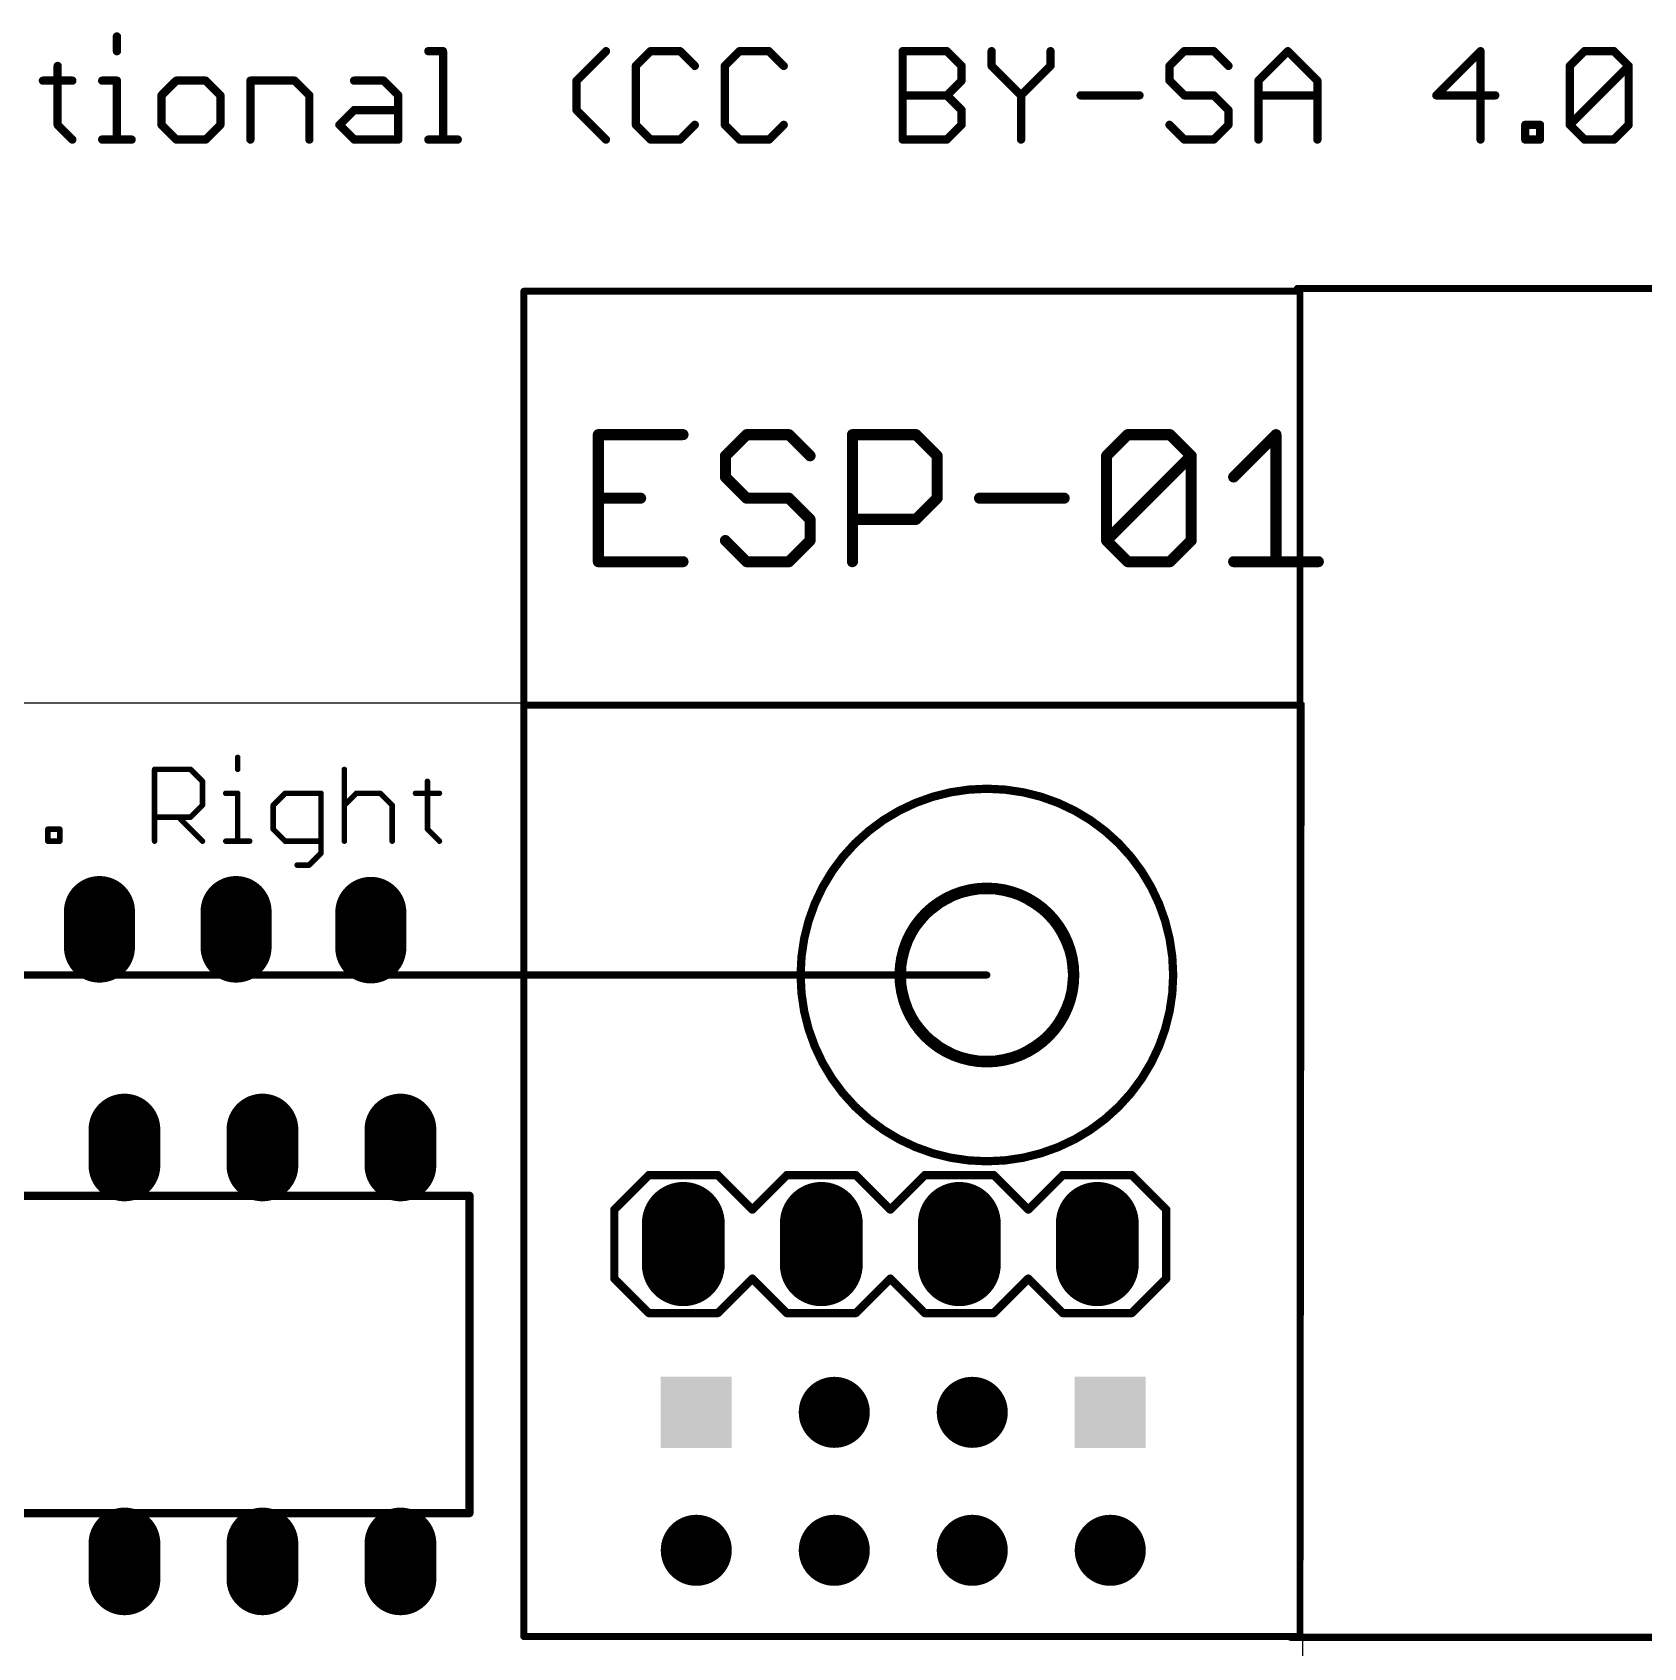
# Model space of a CAD drawing. Extents: x -31 to 85, y -21 to 97.
# Drawn here: x 26.69 to 56.35, y 67.56 to 97.3 of the extents above; entities that cross this region are included whole.
import ezdxf

# ---------------------------------------------------------------- set-up
doc = ezdxf.new("R2010")
doc.units = 0
for name, color, linetype in [('17', 82, 'CONTINUOUS'), ('20', 7, 'CONTINUOUS'), ('21', 253, 'CONTINUOUS'), ('47', 253, 'CONTINUOUS')]:
    doc.layers.add(name, color=color, linetype=linetype)

# ---------------------------------------------------------------- blocks, each defined once
blk = doc.blocks.new('LONGP50')
at = {"const_width": 1}
blk.add_lwpolyline([(-0.25, 0), (0.25, 0)], dxfattribs=at)
at = {"const_width": 0.5}
for points in [[(-0.25, 0.25, 1), (-0.25, -0.25)], [(0.25, -0.25, 1), (0.25, 0.25)]]:
    blk.add_lwpolyline(points, format="xyb", dxfattribs=at)
blk = doc.blocks.new('ROUNDP')
at = {"const_width": 0.5}
blk.add_lwpolyline([(0, -0.25, 1), (0, 0.25, 1), (0, -0.25)], format="xyb", dxfattribs=at)
blk = doc.blocks.new('SQUAREP')
blk.add_solid([(-0.5, -0.5), (0.5, -0.5), (-0.5, 0.5), (0.5, 0.5)])

msp = doc.modelspace()

# ---------------------------------------------------------------- linework, layer by layer
at = {"layer": '20'}
for p, q in [((50.1015, 84.9505), (0.01, 84.9505)), ((49.9745, 0), (50.1015, 84.9505))]:
    msp.add_line(p, q, dxfattribs=at)
msp.add_circle((44.2595, 79.9465), 1.5, dxfattribs=at)
at = {"layer": '21'}
for points, const_width in [([(35.7673, 92.5335, 1), (35.7037, 92.5335)], 0.0635), ([(35.7355, 92.5653, 1), (35.7355, 92.5018)], 0.0635), ([(50.0548, 92.5335, 1), (49.9913, 92.5335)], 0.0635), ([(50.023, 92.5018, 1), (50.023, 92.5653)], 0.0635), ([(37.1071, 89.9447, 1), (37.1071, 89.8431)], 0.1016), ([(37.1579, 89.8939, 1), (37.0563, 89.8939)], 0.1016), ([(38.6663, 89.8431, 1), (38.6663, 89.9447)], 0.1016), ([(39.8357, 89.9447, 1), (39.8357, 89.8431)], 0.1016), ([(39.8716, 89.858, 1), (39.7998, 89.9298)], 0.1016), ([(40.6512, 89.9298, 1), (40.5794, 89.858)], 0.1016), ([(40.6153, 89.8431, 1), (40.6153, 89.9447)], 0.1016), ([(41.8355, 89.8939, 1), (41.7339, 89.8939)], 0.1016), ([(41.7847, 89.9447, 1), (41.7847, 89.8431)], 0.1016), ([(42.99, 89.9298, 1), (42.9182, 89.858)], 0.1016), ([(42.9541, 89.8431, 1), (42.9541, 89.9447)], 0.1016), ([(46.8521, 89.9447, 1), (46.8521, 89.8431)], 0.1016), ([(46.888, 89.858, 1), (46.8162, 89.9298)], 0.1016), ([(47.6676, 89.9298, 1), (47.5958, 89.858)], 0.1016), ([(47.6317, 89.8431, 1), (47.6317, 89.9447)], 0.1016), ([(49.6315, 89.8939, 1), (49.5299, 89.8939)], 0.1016), ([(49.6166, 89.858, 1), (49.5448, 89.9298)], 0.1016), ([(39.4967, 89.5041, 1), (39.3951, 89.5041)], 0.1016), ([(39.41, 89.54, 1), (39.4818, 89.4682)], 0.1016), ([(40.9692, 89.4682, 1), (41.041, 89.54)], 0.1016), ([(43.3947, 89.5041, 1), (43.2931, 89.5041)], 0.1016), ([(43.308, 89.4682, 1), (43.3798, 89.54)], 0.1016), ([(46.5131, 89.5041, 1), (46.4115, 89.5041)], 0.1016), ([(46.4264, 89.54, 1), (46.4982, 89.4682)], 0.1016), ([(48.0723, 89.5041, 1), (47.9707, 89.5041)], 0.1016), ([(48.0574, 89.4682, 1), (47.9856, 89.54)], 0.1016), ([(47.9856, 89.4682, 1), (48.0574, 89.54)], 0.1016), ([(39.4818, 89.1502, 1), (39.41, 89.0784)], 0.1016), ([(39.3951, 89.1143, 1), (39.4967, 89.1143)], 0.1016), ([(48.7652, 89.1502, 1), (48.837, 89.0784)], 0.1016), ([(37.1071, 88.7753, 1), (37.1071, 88.6737)], 0.1016), ([(37.8867, 88.6737, 1), (37.8867, 88.7753)], 0.1016), ([(39.8357, 88.7753, 1), (39.8357, 88.6737)], 0.1016), ([(39.7998, 88.6886, 1), (39.8716, 88.7604)], 0.1016), ([(40.6512, 88.7604, 1), (40.5794, 88.6886)], 0.1016), ([(40.6153, 88.6737, 1), (40.6153, 88.7753)], 0.1016), ([(43.2931, 88.7245, 1), (43.3947, 88.7245)], 0.1016), ([(43.3798, 88.6886, 1), (43.308, 88.7604)], 0.1016), ([(44.1235, 88.7753, 1), (44.1235, 88.6737)], 0.1016), ([(45.6827, 88.6737, 1), (45.6827, 88.7753)], 0.1016), ([(41.0559, 88.3347, 1), (40.9543, 88.3347)], 0.1016), ([(40.9692, 88.2988, 1), (41.041, 88.3706)], 0.1016), ([(41.7847, 88.3855, 1), (41.7847, 88.2839)], 0.1016), ([(42.9182, 88.3706, 1), (42.99, 88.2988)], 0.1016), ([(42.9541, 88.2839, 1), (42.9541, 88.3855)], 0.1016), ([(39.4818, 87.9808, 1), (39.41, 87.909)], 0.1016), ([(41.041, 87.909, 1), (40.9692, 87.9808)], 0.1016), ([(46.4982, 87.9808, 1), (46.4264, 87.909)], 0.1016), ([(46.4264, 87.9808, 1), (46.4982, 87.909)], 0.1016), ([(48.0574, 87.909, 1), (47.9856, 87.9808)], 0.1016), ([(40.9543, 87.9449, 1), (41.0559, 87.9449)], 0.1016), ([(46.4115, 87.9449, 1), (46.5131, 87.9449)], 0.1016), ([(47.9707, 87.9449, 1), (48.0723, 87.9449)], 0.1016), ([(37.1071, 87.6059, 1), (37.1071, 87.5043)], 0.1016), ([(37.0563, 87.5551, 1), (37.1579, 87.5551)], 0.1016), ([(38.6663, 87.5043, 1), (38.6663, 87.6059)], 0.1016), ([(39.8357, 87.6059, 1), (39.8357, 87.5043)], 0.1016), ([(39.7998, 87.5192, 1), (39.8716, 87.591)], 0.1016), ([(40.5794, 87.591, 1), (40.6512, 87.5192)], 0.1016), ([(40.6153, 87.5043, 1), (40.6153, 87.6059)], 0.1016), ([(41.7339, 87.5551, 1), (41.8355, 87.5551)], 0.1016), ([(46.8521, 87.6059, 1), (46.8521, 87.5043)], 0.1016), ([(46.8162, 87.5192, 1), (46.888, 87.591)], 0.1016), ([(47.5958, 87.591, 1), (47.6676, 87.5192)], 0.1016), ([(47.6317, 87.5043, 1), (47.6317, 87.6059)], 0.1016), ([(48.8011, 87.6059, 1), (48.8011, 87.5043)], 0.1016), ([(49.5299, 87.5551, 1), (49.6315, 87.5551)], 0.1016), ([(50.3603, 87.5043, 1), (50.3603, 87.6059)], 0.1016), ([(35.7673, 84.9135, 1), (35.7037, 84.9135)], 0.0635), ([(35.7355, 84.9453, 1), (35.7355, 84.8817)], 0.0635), ([(35.7037, 84.9135, 1), (35.7673, 84.9135)], 0.0635), ([(50.0548, 84.9135, 1), (49.9913, 84.9135)], 0.0635), ([(49.9913, 84.9135, 1), (50.0548, 84.9135)], 0.0635), ([(50.023, 84.8817, 1), (50.023, 84.9453)], 0.0635), ([(30.4949, 83.9526, 1), (30.4441, 83.9526)], 0.0508), ([(28.9649, 83.7322, 1), (28.9141, 83.7322)], 0.0508), ([(28.9395, 83.7576, 1), (28.9395, 83.7068)], 0.0508), ([(29.6184, 83.7502, 1), (29.5825, 83.7143)], 0.0508), ([(29.6005, 83.7068, 1), (29.6005, 83.7576)], 0.0508), ([(29.8462, 83.5119, 1), (29.7954, 83.5119)], 0.0508), ([(30.4441, 83.7322, 1), (30.4949, 83.7322)], 0.0508), ([(32.4575, 83.7322, 1), (32.4067, 83.7322)], 0.0508), ([(33.9875, 83.5119, 1), (33.9367, 83.5119)], 0.0508), ([(29.8028, 83.4939, 1), (29.8387, 83.5299)], 0.0508), ([(30.2492, 83.317, 1), (30.2492, 83.2662)], 0.0508), ([(30.4949, 83.2916, 1), (30.4441, 83.2916)], 0.0508), ([(30.4695, 83.2662, 1), (30.4695, 83.317)], 0.0508), ([(31.3427, 83.317, 1), (31.3427, 83.2662)], 0.0508), ([(31.3606, 83.2736, 1), (31.3247, 83.3095)], 0.0508), ([(32.029, 83.2916, 1), (31.9782, 83.2916)], 0.0508), ([(32.0036, 83.2662, 1), (32.0036, 83.317)], 0.0508), ([(32.6524, 83.317, 1), (32.6524, 83.2662)], 0.0508), ([(32.6704, 83.2736, 1), (32.6344, 83.3095)], 0.0508), ([(33.111, 83.3095, 1), (33.0751, 83.2736)], 0.0508), ([(33.093, 83.2662, 1), (33.093, 83.317)], 0.0508), ([(33.7418, 83.317, 1), (33.7418, 83.2662)], 0.0508), ([(34.1825, 83.2662, 1), (34.1825, 83.317)], 0.0508), ([(44.2595, 76.5175, 1), (44.2595, 83.3755, 1), (44.2595, 76.5175)], 0.1524), ([(29.7954, 83.0713, 1), (29.8462, 83.0713)], 0.0508), ([(29.8387, 83.0533, 1), (29.8028, 83.0892)], 0.0508), ([(31.1478, 83.0713, 1), (31.097, 83.0713)], 0.0508), ([(31.1044, 83.0892, 1), (31.1403, 83.0533)], 0.0508), ([(32.4141, 83.0892, 1), (32.45, 83.0533)], 0.0508), ([(33.3388, 83.0713, 1), (33.288, 83.0713)], 0.0508), ([(33.2954, 83.0533, 1), (33.3313, 83.0892)], 0.0508), ([(27.0003, 82.6306, 1), (26.9495, 82.6306)], 0.0508), ([(26.9749, 82.656, 1), (26.9749, 82.6052)], 0.0508), ([(27.2206, 82.6306, 1), (27.1698, 82.6306)], 0.0508), ([(27.1952, 82.6052, 1), (27.1952, 82.656)], 0.0508), ([(28.9395, 82.8763, 1), (28.9395, 82.8255)], 0.0508), ([(29.3981, 82.8689, 1), (29.3622, 82.833)], 0.0508), ([(29.5825, 82.8689, 1), (29.6184, 82.833)], 0.0508), ([(29.6005, 82.8255, 1), (29.6005, 82.8763)], 0.0508), ([(31.1403, 82.6486, 1), (31.1044, 82.6127)], 0.0508), ([(33.9801, 82.6486, 1), (33.9442, 82.6127)], 0.0508), ([(26.9749, 82.4357, 1), (26.9749, 82.3849)], 0.0508), ([(26.9495, 82.4103, 1), (27.0003, 82.4103)], 0.0508), ([(27.1698, 82.4103, 1), (27.2206, 82.4103)], 0.0508), ([(27.1952, 82.3849, 1), (27.1952, 82.4357)], 0.0508), ([(28.9141, 82.4103, 1), (28.9649, 82.4103)], 0.0508), ([(29.8028, 82.3923, 1), (29.8387, 82.4283)], 0.0508), ([(30.2492, 82.4357, 1), (30.2492, 82.3849)], 0.0508), ([(30.4441, 82.4103, 1), (30.4949, 82.4103)], 0.0508), ([(30.6899, 82.3849, 1), (30.6899, 82.4357)], 0.0508), ([(31.097, 82.6306, 1), (31.1478, 82.6306)], 0.0508), ([(31.3427, 82.4357, 1), (31.3427, 82.3849)], 0.0508), ([(31.3247, 82.3923, 1), (31.3606, 82.4283)], 0.0508), ([(32.0036, 82.3849, 1), (32.0036, 82.4357)], 0.0508), ([(32.4067, 82.4103, 1), (32.4575, 82.4103)], 0.0508), ([(33.288, 82.4103, 1), (33.3388, 82.4103)], 0.0508), ([(33.9367, 82.6306, 1), (33.9875, 82.6306)], 0.0508), ([(34.1645, 82.3923, 1), (34.2004, 82.4283)], 0.0508), ([(31.9782, 82.19, 1), (32.029, 82.19)], 0.0508), ([(32.0216, 82.172, 1), (31.9857, 82.2079)], 0.0508), ([(31.563, 81.9951, 1), (31.563, 81.9443)], 0.0508), ([(31.7654, 81.9876, 1), (31.8013, 81.9517)], 0.0508), ([(31.7833, 81.9443, 1), (31.7833, 81.9951)], 0.0508), ([(44.2595, 78.3465, 1), (44.2595, 81.5465, 1), (44.2595, 78.3465)], 0.2032), ([(38.0365, 76.3016, 1), (38.0365, 76.2254)], 0.0762), ([(38.0634, 76.2366, 1), (38.0096, 76.2904)], 0.0762), ([(39.3334, 76.2904, 1), (39.2796, 76.2366)], 0.0762), ([(39.3065, 76.2254, 1), (39.3065, 76.3016)], 0.0762), ([(40.5765, 76.3016, 1), (40.5765, 76.2254)], 0.0762), ([(40.6034, 76.2366, 1), (40.5496, 76.2904)], 0.0762), ([(41.8734, 76.2904, 1), (41.8196, 76.2366)], 0.0762), ([(41.8465, 76.2254, 1), (41.8465, 76.3016)], 0.0762), ([(43.1165, 76.3016, 1), (43.1165, 76.2254)], 0.0762), ([(43.1434, 76.2366, 1), (43.0896, 76.2904)], 0.0762), ([(44.4134, 76.2904, 1), (44.3596, 76.2366)], 0.0762), ([(44.3865, 76.2254, 1), (44.3865, 76.3016)], 0.0762), ([(45.6565, 76.3016, 1), (45.6565, 76.2254)], 0.0762), ([(45.6834, 76.2366, 1), (45.6296, 76.2904)], 0.0762), ([(46.9534, 76.2904, 1), (46.8996, 76.2366)], 0.0762), ([(46.9265, 76.2254, 1), (46.9265, 76.3016)], 0.0762), ([(34.7726, 75.8825, 1), (34.6964, 75.8825)], 0.0762), ([(34.7345, 75.8444, 1), (34.7345, 75.9206)], 0.0762), ([(37.4396, 75.6285, 1), (37.3634, 75.6285)], 0.0762), ([(37.3746, 75.6554, 1), (37.4284, 75.6016)], 0.0762), ([(39.9146, 75.6554, 1), (39.9684, 75.6016)], 0.0762), ([(39.9146, 75.6016, 1), (39.9684, 75.6554)], 0.0762), ([(42.4546, 75.6554, 1), (42.5084, 75.6016)], 0.0762), ([(42.4546, 75.6016, 1), (42.5084, 75.6554)], 0.0762), ([(44.9946, 75.6554, 1), (45.0484, 75.6016)], 0.0762), ([(44.9946, 75.6016, 1), (45.0484, 75.6554)], 0.0762), ([(47.5996, 75.6285, 1), (47.5234, 75.6285)], 0.0762), ([(47.5346, 75.6016, 1), (47.5884, 75.6554)], 0.0762), ([(37.3634, 74.3585, 1), (37.4396, 74.3585)], 0.0762), ([(37.4284, 74.3854, 1), (37.3746, 74.3316)], 0.0762), ([(39.9684, 74.3854, 1), (39.9146, 74.3316)], 0.0762), ([(39.9684, 74.3316, 1), (39.9146, 74.3854)], 0.0762), ([(42.5084, 74.3854, 1), (42.4546, 74.3316)], 0.0762), ([(42.5084, 74.3316, 1), (42.4546, 74.3854)], 0.0762), ([(45.0484, 74.3854, 1), (44.9946, 74.3316)], 0.0762), ([(45.0484, 74.3316, 1), (44.9946, 74.3854)], 0.0762), ([(47.5234, 74.3585, 1), (47.5996, 74.3585)], 0.0762), ([(47.5884, 74.3316, 1), (47.5346, 74.3854)], 0.0762), ([(38.0365, 73.7616, 1), (38.0365, 73.6854)], 0.0762), ([(38.0096, 73.6966, 1), (38.0634, 73.7504)], 0.0762), ([(39.2796, 73.7504, 1), (39.3334, 73.6966)], 0.0762), ([(39.3065, 73.6854, 1), (39.3065, 73.7616)], 0.0762), ([(40.5765, 73.7616, 1), (40.5765, 73.6854)], 0.0762), ([(40.5496, 73.6966, 1), (40.6034, 73.7504)], 0.0762), ([(41.8196, 73.7504, 1), (41.8734, 73.6966)], 0.0762), ([(41.8465, 73.6854, 1), (41.8465, 73.7616)], 0.0762), ([(43.1165, 73.7616, 1), (43.1165, 73.6854)], 0.0762), ([(43.0896, 73.6966, 1), (43.1434, 73.7504)], 0.0762), ([(44.3596, 73.7504, 1), (44.4134, 73.6966)], 0.0762), ([(44.3865, 73.6854, 1), (44.3865, 73.7616)], 0.0762), ([(45.6565, 73.7616, 1), (45.6565, 73.6854)], 0.0762), ([(45.6296, 73.6966, 1), (45.6834, 73.7504)], 0.0762), ([(46.8996, 73.7504, 1), (46.9534, 73.6966)], 0.0762), ([(46.9265, 73.6854, 1), (46.9265, 73.7616)], 0.0762), ([(34.6964, 70.0405, 1), (34.7726, 70.0405)], 0.0762), ([(34.7345, 70.0024, 1), (34.7345, 70.0786)], 0.0762), ([(35.7355, 67.8003, 1), (35.7355, 67.7368)], 0.0635), ([(50.023, 67.7368, 1), (50.023, 67.8003)], 0.0635), ([(35.7037, 67.7685, 1), (35.7673, 67.7685)], 0.0635), ([(49.9913, 67.7685, 1), (50.0548, 67.7685)], 0.0635)]:
    msp.add_lwpolyline(points, format="xyb", dxfattribs=dict(at, const_width=const_width))
for points, const_width in [([(35.7355, 92.5335), (35.7355, 84.9135)], 0.127), ([(50.023, 92.5335), (35.7355, 92.5335)], 0.127), ([(50.023, 84.9135), (50.023, 92.5335)], 0.127), ([(38.6663, 89.8939), (37.1071, 89.8939)], 0.2032), ([(37.1071, 89.8939), (37.1071, 87.5551)], 0.2032), ([(39.8357, 89.8939), (39.4459, 89.5041)], 0.2032), ([(40.6153, 89.8939), (39.8357, 89.8939)], 0.2032), ([(41.0051, 89.5041), (40.6153, 89.8939)], 0.2032), ([(41.7847, 87.5551), (41.7847, 89.8939)], 0.2032), ([(41.7847, 89.8939), (42.9541, 89.8939)], 0.2032), ([(42.9541, 89.8939), (43.3439, 89.5041)], 0.2032), ([(46.4623, 89.5041), (46.8521, 89.8939)], 0.2032), ([(46.8521, 89.8939), (47.6317, 89.8939)], 0.2032), ([(47.6317, 89.8939), (48.0215, 89.5041)], 0.2032), ([(48.8011, 89.1143), (49.5807, 89.8939)], 0.2032), ([(49.5807, 89.8939), (49.5807, 87.5551)], 0.2032), ([(39.4459, 89.5041), (39.4459, 89.1143)], 0.2032), ([(43.3439, 89.5041), (43.3439, 88.7245)], 0.2032), ([(46.4623, 87.9449), (46.4623, 89.5041)], 0.2032), ([(46.4623, 87.9449), (48.0215, 89.5041)], 0.2032), ([(48.0215, 89.5041), (48.0215, 87.9449)], 0.2032), ([(39.4459, 89.1143), (39.8357, 88.7245)], 0.2032), ([(37.1071, 88.7245), (37.8867, 88.7245)], 0.2032), ([(39.8357, 88.7245), (40.6153, 88.7245)], 0.2032), ([(40.6153, 88.7245), (41.0051, 88.3347)], 0.2032), ([(43.3439, 88.7245), (42.9541, 88.3347)], 0.2032), ([(44.1235, 88.7245), (45.6827, 88.7245)], 0.2032), ([(41.0051, 88.3347), (41.0051, 87.9449)], 0.2032), ([(42.9541, 88.3347), (41.7847, 88.3347)], 0.2032), ([(39.8357, 87.5551), (39.4459, 87.9449)], 0.2032), ([(41.0051, 87.9449), (40.6153, 87.5551)], 0.2032), ([(46.8521, 87.5551), (46.4623, 87.9449)], 0.2032), ([(48.0215, 87.9449), (47.6317, 87.5551)], 0.2032), ([(37.1071, 87.5551), (38.6663, 87.5551)], 0.2032), ([(40.6153, 87.5551), (39.8357, 87.5551)], 0.2032), ([(47.6317, 87.5551), (46.8521, 87.5551)], 0.2032), ([(48.8011, 87.5551), (50.3603, 87.5551)], 0.2032), ([(35.7355, 84.9135), (35.7355, 67.7685)], 0.127), ([(35.7355, 84.9135), (50.023, 84.9135)], 0.127), ([(50.023, 67.7685), (50.023, 84.9135)], 0.127), ([(30.4695, 83.9526), (30.4695, 83.7322)], 0.1016), ([(28.9395, 82.4103), (28.9395, 83.7322)], 0.1016), ([(28.9395, 83.7322), (29.6005, 83.7322)], 0.1016), ([(29.6005, 83.7322), (29.8208, 83.5119)], 0.1016), ([(29.8208, 83.5119), (29.8208, 83.0713)], 0.1016), ([(32.4321, 83.7322), (32.4321, 82.4103)], 0.1016), ([(33.9621, 83.5119), (33.9621, 82.6306)], 0.1016), ([(30.2492, 83.2916), (30.4695, 83.2916)], 0.1016), ([(30.4695, 83.2916), (30.4695, 82.4103)], 0.1016), ([(31.3427, 83.2916), (31.1224, 83.0713)], 0.1016), ([(32.0036, 83.2916), (31.3427, 83.2916)], 0.1016), ([(32.0036, 82.19), (32.0036, 83.2916)], 0.1016), ([(32.4321, 83.0713), (32.6524, 83.2916)], 0.1016), ([(32.6524, 83.2916), (33.093, 83.2916)], 0.1016), ([(33.093, 83.2916), (33.3134, 83.0713)], 0.1016), ([(33.7418, 83.2916), (34.1825, 83.2916)], 0.1016), ([(29.8208, 83.0713), (29.6005, 82.8509)], 0.1016), ([(31.1224, 83.0713), (31.1224, 82.6306)], 0.1016), ([(33.3134, 83.0713), (33.3134, 82.4103)], 0.1016), ([(26.9749, 82.4103), (26.9749, 82.6306)], 0.1016), ([(26.9749, 82.6306), (27.1952, 82.6306)], 0.1016), ([(27.1952, 82.6306), (27.1952, 82.4103)], 0.1016), ([(29.6005, 82.8509), (28.9395, 82.8509)], 0.1016), ([(29.3801, 82.8509), (29.8208, 82.4103)], 0.1016), ([(31.1224, 82.6306), (31.3427, 82.4103)], 0.1016), ([(33.9621, 82.6306), (34.1825, 82.4103)], 0.1016), ([(27.1952, 82.4103), (26.9749, 82.4103)], 0.1016), ([(30.2492, 82.4103), (30.6899, 82.4103)], 0.1016), ([(31.3427, 82.4103), (32.0036, 82.4103)], 0.1016), ([(31.7833, 81.9697), (32.0036, 82.19)], 0.1016), ([(31.563, 81.9697), (31.7833, 81.9697)], 0.1016), ([(38.0365, 76.2635), (37.4015, 75.6285)], 0.1524), ([(38.0365, 76.2635), (39.3065, 76.2635)], 0.1524), ([(39.3065, 76.2635), (39.9415, 75.6285)], 0.1524), ([(39.9415, 75.6285), (40.5765, 76.2635)], 0.1524), ([(40.5765, 76.2635), (41.8465, 76.2635)], 0.1524), ([(41.8465, 76.2635), (42.4815, 75.6285)], 0.1524), ([(42.4815, 75.6285), (43.1165, 76.2635)], 0.1524), ([(43.1165, 76.2635), (44.3865, 76.2635)], 0.1524), ([(44.3865, 76.2635), (45.0215, 75.6285)], 0.1524), ([(45.6565, 76.2635), (45.0215, 75.6285)], 0.1524), ([(45.6565, 76.2635), (46.9265, 76.2635)], 0.1524), ([(46.9265, 76.2635), (47.5615, 75.6285)], 0.1524), ([(34.7345, 75.8825), (11.8745, 75.8825)], 0.1524), ([(34.7345, 75.8825), (34.7345, 70.0405)], 0.1524), ([(37.4015, 75.6285), (37.4015, 74.3585)], 0.1524), ([(47.5615, 75.6285), (47.5615, 74.3585)], 0.1524), ([(37.4015, 74.3585), (38.0365, 73.7235)], 0.1524), ([(39.9415, 74.3585), (39.3065, 73.7235)], 0.1524), ([(40.5765, 73.7235), (39.9415, 74.3585)], 0.1524), ([(42.4815, 74.3585), (41.8465, 73.7235)], 0.1524), ([(43.1165, 73.7235), (42.4815, 74.3585)], 0.1524), ([(45.0215, 74.3585), (44.3865, 73.7235)], 0.1524), ([(45.0215, 74.3585), (45.6565, 73.7235)], 0.1524), ([(47.5615, 74.3585), (46.9265, 73.7235)], 0.1524), ([(39.3065, 73.7235), (38.0365, 73.7235)], 0.1524), ([(41.8465, 73.7235), (40.5765, 73.7235)], 0.1524), ([(44.3865, 73.7235), (43.1165, 73.7235)], 0.1524), ([(46.9265, 73.7235), (45.6565, 73.7235)], 0.1524), ([(11.8745, 70.0405), (34.7345, 70.0405)], 0.1524), ([(35.7355, 67.7685), (50.023, 67.7685)], 0.127)]:
    msp.add_lwpolyline(points, dxfattribs=dict(at, const_width=const_width))
at = {"layer": '47'}
for points, const_width in [([(28.2461, 97.2244), (28.2461, 96.9532)], 0.1524), ([(33.9779, 96.9532), (34.249, 96.9532)], 0.1524), ([(34.249, 96.9532), (34.249, 95.3262)], 0.1524), ([(36.7065, 96.4109), (37.2488, 96.9532)], 0.1524), ([(38.0691, 96.9532), (37.7979, 96.682)], 0.1524), ([(38.6114, 96.9532), (38.0691, 96.9532)], 0.1524), ([(38.8826, 96.682), (38.6114, 96.9532)], 0.1524), ([(39.7062, 96.9532), (39.4351, 96.682)], 0.1524), ([(40.2486, 96.9532), (39.7062, 96.9532)], 0.1524), ([(40.5197, 96.682), (40.2486, 96.9532)], 0.1524), ([(42.7094, 95.3262), (42.7094, 96.9532)], 0.1524), ([(42.7094, 96.9532), (43.5229, 96.9532)], 0.1524), ([(43.5229, 96.9532), (43.794, 96.682)], 0.1524), ([(44.3465, 96.9532), (44.3465, 96.682)], 0.1524), ([(45.4312, 96.682), (45.4312, 96.9532)], 0.1524), ([(47.892, 96.9532), (47.6208, 96.682)], 0.1524), ([(48.4343, 96.9532), (47.892, 96.9532)], 0.1524), ([(48.7055, 96.682), (48.4343, 96.9532)], 0.1524), ([(49.258, 96.4109), (49.8003, 96.9532)], 0.1524), ([(49.8003, 96.9532), (50.3427, 96.4109)], 0.1524), ([(53.3458, 96.9532), (52.5323, 96.1397)], 0.1524), ([(53.3458, 95.3262), (53.3458, 96.9532)], 0.1524), ([(54.988, 96.682), (55.2592, 96.9532)], 0.1524), ([(55.2592, 96.9532), (55.8015, 96.9532)], 0.1524), ([(55.8015, 96.9532), (56.0727, 96.682)], 0.1524), ([(27.1547, 96.682), (27.1547, 95.5974)], 0.1524), ([(37.7979, 96.682), (37.7979, 95.5974)], 0.1524), ([(39.4351, 96.682), (39.4351, 95.5974)], 0.1524), ([(43.794, 96.682), (43.794, 96.4109)], 0.1524), ([(44.3465, 96.682), (44.8889, 96.1397)], 0.1524), ([(44.8889, 96.1397), (45.4312, 96.682)], 0.1524), ([(47.6208, 96.682), (47.6208, 96.4109)], 0.1524), ([(54.988, 95.5974), (54.988, 96.682)], 0.1524), ([(54.988, 95.5974), (56.0727, 96.682)], 0.1524), ([(56.0727, 96.682), (56.0727, 95.5974)], 0.1524), ([(26.8835, 96.4109), (27.4259, 96.4109)], 0.1524), ([(27.975, 96.4109), (28.2461, 96.4109)], 0.1524), ([(28.2461, 96.4109), (28.2461, 95.3262)], 0.1524), ([(29.3376, 96.4109), (29.0664, 96.1397)], 0.1524), ([(29.8799, 96.4109), (29.3376, 96.4109)], 0.1524), ([(30.1511, 96.1397), (29.8799, 96.4109)], 0.1524), ([(30.7036, 95.3262), (30.7036, 96.4109)], 0.1524), ([(30.7036, 96.4109), (31.5171, 96.4109)], 0.1524), ([(31.5171, 96.4109), (31.7882, 96.1397)], 0.1524), ([(32.6119, 96.4109), (33.1542, 96.4109)], 0.1524), ([(33.1542, 96.4109), (33.4254, 96.1397)], 0.1524), ([(36.7065, 95.8685), (36.7065, 96.4109)], 0.1524), ([(43.794, 96.4109), (43.5229, 96.1397)], 0.1524), ([(47.6208, 96.4109), (47.892, 96.1397)], 0.1524), ([(49.258, 95.3262), (49.258, 96.4109)], 0.1524), ([(50.3427, 96.4109), (50.3427, 95.3262)], 0.1524), ([(29.0664, 96.1397), (29.0664, 95.5974)], 0.1524), ([(30.1511, 95.5974), (30.1511, 96.1397)], 0.1524), ([(31.7882, 96.1397), (31.7882, 95.3262)], 0.1524), ([(33.4254, 96.1397), (33.4254, 95.3262)], 0.1524), ([(42.7094, 96.1397), (43.5229, 96.1397)], 0.1524), ([(43.5229, 96.1397), (43.794, 95.8685)], 0.1524), ([(44.8889, 96.1397), (44.8889, 95.3262)], 0.1524), ([(45.9837, 96.1397), (47.0683, 96.1397)], 0.1524), ([(47.892, 96.1397), (48.4343, 96.1397)], 0.1524), ([(48.4343, 96.1397), (48.7055, 95.8685)], 0.1524), ([(49.258, 96.1397), (50.3427, 96.1397)], 0.1524), ([(52.5323, 96.1397), (53.617, 96.1397)], 0.1524), ([(32.3407, 95.5974), (32.6119, 95.8685)], 0.1524), ([(32.6119, 95.8685), (33.4254, 95.8685)], 0.1524), ([(37.2488, 95.3262), (36.7065, 95.8685)], 0.1524), ([(43.794, 95.8685), (43.794, 95.5974)], 0.1524), ([(48.7055, 95.8685), (48.7055, 95.5974)], 0.1524), ([(27.1547, 95.5974), (27.4259, 95.3262)], 0.1524), ([(29.0664, 95.5974), (29.3376, 95.3262)], 0.1524), ([(29.8799, 95.3262), (30.1511, 95.5974)], 0.1524), ([(32.6119, 95.3262), (32.3407, 95.5974)], 0.1524), ([(37.7979, 95.5974), (38.0691, 95.3262)], 0.1524), ([(38.6114, 95.3262), (38.8826, 95.5974)], 0.1524), ([(39.4351, 95.5974), (39.7062, 95.3262)], 0.1524), ([(40.2486, 95.3262), (40.5197, 95.5974)], 0.1524), ([(43.794, 95.5974), (43.5229, 95.3262)], 0.1524), ([(47.892, 95.3262), (47.6208, 95.5974)], 0.1524), ([(48.7055, 95.5974), (48.4343, 95.3262)], 0.1524), ([(54.1695, 95.3262), (54.1695, 95.5974)], 0.1524), ([(54.1695, 95.5974), (54.4406, 95.5974)], 0.1524), ([(54.4406, 95.5974), (54.4406, 95.3262)], 0.1524), ([(55.2592, 95.3262), (54.988, 95.5974)], 0.1524), ([(56.0727, 95.5974), (55.8015, 95.3262)], 0.1524), ([(27.975, 95.3262), (28.5173, 95.3262)], 0.1524), ([(29.3376, 95.3262), (29.8799, 95.3262)], 0.1524), ([(33.4254, 95.3262), (32.6119, 95.3262)], 0.1524), ([(33.9779, 95.3262), (34.5202, 95.3262)], 0.1524), ([(38.0691, 95.3262), (38.6114, 95.3262)], 0.1524), ([(39.7062, 95.3262), (40.2486, 95.3262)], 0.1524), ([(43.5229, 95.3262), (42.7094, 95.3262)], 0.1524), ([(48.4343, 95.3262), (47.892, 95.3262)], 0.1524), ([(54.4406, 95.3262), (54.1695, 95.3262)], 0.1524), ([(55.8015, 95.3262), (55.2592, 95.3262)], 0.1524), ([(49.9745, 92.583), (84.5, 92.583)], 0.13), ([(44.2595, 79.9465), (-27.35, 79.9465)], 0.13), ([(49.8475, 67.7545), (80.69, 67.7545)], 0.13)]:
    msp.add_lwpolyline(points, dxfattribs=dict(at, const_width=const_width))
for points, const_width in [([(28.2842, 97.2244, 1), (28.208, 97.2244)], 0.0762), ([(28.208, 96.9532, 1), (28.2842, 96.9532)], 0.0762), ([(33.9779, 96.9913, 1), (33.9779, 96.9151)], 0.0762), ([(34.2871, 96.9532, 1), (34.2109, 96.9532)], 0.0762), ([(34.249, 96.9151, 1), (34.249, 96.9913)], 0.0762), ([(37.2757, 96.9262, 1), (37.2219, 96.9801)], 0.0762), ([(38.0691, 96.9913, 1), (38.0691, 96.9151)], 0.0762), ([(38.096, 96.9262, 1), (38.0421, 96.9801)], 0.0762), ([(38.6383, 96.9801, 1), (38.5845, 96.9262)], 0.0762), ([(38.6114, 96.9151, 1), (38.6114, 96.9913)], 0.0762), ([(39.7062, 96.9913, 1), (39.7062, 96.9151)], 0.0762), ([(39.7332, 96.9262, 1), (39.6793, 96.9801)], 0.0762), ([(40.2755, 96.9801, 1), (40.2216, 96.9262)], 0.0762), ([(40.2486, 96.9151, 1), (40.2486, 96.9913)], 0.0762), ([(42.7475, 96.9532, 1), (42.6713, 96.9532)], 0.0762), ([(42.7094, 96.9913, 1), (42.7094, 96.9151)], 0.0762), ([(43.5498, 96.9801, 1), (43.4959, 96.9262)], 0.0762), ([(43.5229, 96.9151, 1), (43.5229, 96.9913)], 0.0762), ([(44.3846, 96.9532, 1), (44.3084, 96.9532)], 0.0762), ([(45.4693, 96.9532, 1), (45.3931, 96.9532)], 0.0762), ([(47.892, 96.9913, 1), (47.892, 96.9151)], 0.0762), ([(47.9189, 96.9262, 1), (47.8651, 96.9801)], 0.0762), ([(48.4613, 96.9801, 1), (48.4074, 96.9262)], 0.0762), ([(48.4343, 96.9151, 1), (48.4343, 96.9913)], 0.0762), ([(49.8273, 96.9801, 1), (49.7734, 96.9262)], 0.0762), ([(49.8273, 96.9262, 1), (49.7734, 96.9801)], 0.0762), ([(53.3839, 96.9532, 1), (53.3077, 96.9532)], 0.0762), ([(53.3727, 96.9262, 1), (53.3189, 96.9801)], 0.0762), ([(55.2592, 96.9913, 1), (55.2592, 96.9151)], 0.0762), ([(55.2861, 96.9262, 1), (55.2323, 96.9801)], 0.0762), ([(55.8285, 96.9801, 1), (55.7746, 96.9262)], 0.0762), ([(55.8015, 96.9151, 1), (55.8015, 96.9913)], 0.0762), ([(27.1928, 96.682, 1), (27.1166, 96.682)], 0.0762), ([(37.836, 96.682, 1), (37.7598, 96.682)], 0.0762), ([(37.771, 96.709, 1), (37.8248, 96.6551)], 0.0762), ([(38.8556, 96.6551, 1), (38.9095, 96.709)], 0.0762), ([(39.4081, 96.709, 1), (39.462, 96.6551)], 0.0762), ([(39.4732, 96.682, 1), (39.397, 96.682)], 0.0762), ([(40.4928, 96.6551, 1), (40.5467, 96.709)], 0.0762), ([(43.8321, 96.682, 1), (43.7559, 96.682)], 0.0762), ([(43.7671, 96.6551, 1), (43.821, 96.709)], 0.0762), ([(44.3735, 96.709, 1), (44.3196, 96.6551)], 0.0762), ([(44.3084, 96.682, 1), (44.3846, 96.682)], 0.0762), ([(45.3931, 96.682, 1), (45.4693, 96.682)], 0.0762), ([(45.4581, 96.6551, 1), (45.4042, 96.709)], 0.0762), ([(47.6589, 96.682, 1), (47.5827, 96.682)], 0.0762), ([(47.5939, 96.709, 1), (47.6478, 96.6551)], 0.0762), ([(48.6786, 96.6551, 1), (48.7324, 96.709)], 0.0762), ([(55.0261, 96.682, 1), (54.9499, 96.682)], 0.0762), ([(54.9611, 96.709, 1), (55.015, 96.6551)], 0.0762), ([(56.1108, 96.682, 1), (56.0346, 96.682)], 0.0762), ([(56.0996, 96.6551, 1), (56.0458, 96.709)], 0.0762), ([(56.0458, 96.6551, 1), (56.0996, 96.709)], 0.0762), ([(26.8835, 96.449, 1), (26.8835, 96.3728)], 0.0762), ([(27.4259, 96.3728, 1), (27.4259, 96.449)], 0.0762), ([(27.975, 96.449, 1), (27.975, 96.3728)], 0.0762), ([(28.2842, 96.4109, 1), (28.208, 96.4109)], 0.0762), ([(28.2461, 96.3728, 1), (28.2461, 96.449)], 0.0762), ([(29.3376, 96.449, 1), (29.3376, 96.3728)], 0.0762), ([(29.3645, 96.3839, 1), (29.3106, 96.4378)], 0.0762), ([(29.9068, 96.4378, 1), (29.853, 96.3839)], 0.0762), ([(29.8799, 96.3728, 1), (29.8799, 96.449)], 0.0762), ([(30.7417, 96.4109, 1), (30.6655, 96.4109)], 0.0762), ([(30.7036, 96.449, 1), (30.7036, 96.3728)], 0.0762), ([(31.544, 96.4378, 1), (31.4901, 96.3839)], 0.0762), ([(31.5171, 96.3728, 1), (31.5171, 96.449)], 0.0762), ([(32.6119, 96.449, 1), (32.6119, 96.3728)], 0.0762), ([(33.1812, 96.4378, 1), (33.1273, 96.3839)], 0.0762), ([(33.1542, 96.3728, 1), (33.1542, 96.449)], 0.0762), ([(36.6795, 96.4378, 1), (36.7334, 96.3839)], 0.0762), ([(36.7446, 96.4109, 1), (36.6684, 96.4109)], 0.0762), ([(43.7559, 96.4109, 1), (43.8321, 96.4109)], 0.0762), ([(43.821, 96.3839, 1), (43.7671, 96.4378)], 0.0762), ([(47.6478, 96.4378, 1), (47.5939, 96.3839)], 0.0762), ([(47.5827, 96.4109, 1), (47.6589, 96.4109)], 0.0762), ([(49.2961, 96.4109, 1), (49.2199, 96.4109)], 0.0762), ([(49.2311, 96.4378, 1), (49.2849, 96.3839)], 0.0762), ([(50.3808, 96.4109, 1), (50.3046, 96.4109)], 0.0762), ([(50.3157, 96.3839, 1), (50.3696, 96.4378)], 0.0762), ([(29.1045, 96.1397, 1), (29.0283, 96.1397)], 0.0762), ([(29.0395, 96.1666, 1), (29.0933, 96.1128)], 0.0762), ([(30.1892, 96.1397, 1), (30.113, 96.1397)], 0.0762), ([(30.1241, 96.1128, 1), (30.178, 96.1666)], 0.0762), ([(31.8263, 96.1397, 1), (31.7501, 96.1397)], 0.0762), ([(31.7613, 96.1128, 1), (31.8152, 96.1666)], 0.0762), ([(33.4635, 96.1397, 1), (33.3873, 96.1397)], 0.0762), ([(33.3984, 96.1128, 1), (33.4523, 96.1666)], 0.0762), ([(42.7094, 96.1778, 1), (42.7094, 96.1016)], 0.0762), ([(43.5498, 96.1666, 1), (43.4959, 96.1128)], 0.0762), ([(43.4959, 96.1666, 1), (43.5498, 96.1128)], 0.0762), ([(43.5229, 96.1016, 1), (43.5229, 96.1778)], 0.0762), ([(44.927, 96.1397, 1), (44.8508, 96.1397)], 0.0762), ([(44.8619, 96.1666, 1), (44.9158, 96.1128)], 0.0762), ([(44.8619, 96.1128, 1), (44.9158, 96.1666)], 0.0762), ([(45.9837, 96.1778, 1), (45.9837, 96.1016)], 0.0762), ([(47.0683, 96.1016, 1), (47.0683, 96.1778)], 0.0762), ([(47.892, 96.1778, 1), (47.892, 96.1016)], 0.0762), ([(47.8651, 96.1128, 1), (47.9189, 96.1666)], 0.0762), ([(48.4613, 96.1666, 1), (48.4074, 96.1128)], 0.0762), ([(48.4343, 96.1016, 1), (48.4343, 96.1778)], 0.0762), ([(49.258, 96.1778, 1), (49.258, 96.1016)], 0.0762), ([(50.3427, 96.1016, 1), (50.3427, 96.1778)], 0.0762), ([(52.5323, 96.1778, 1), (52.5323, 96.1016)], 0.0762), ([(52.5054, 96.1666, 1), (52.5593, 96.1128)], 0.0762), ([(53.617, 96.1016, 1), (53.617, 96.1778)], 0.0762), ([(32.6119, 95.9066, 1), (32.6119, 95.8304)], 0.0762), ([(32.6388, 95.8416, 1), (32.5849, 95.8955)], 0.0762), ([(33.4254, 95.8304, 1), (33.4254, 95.9066)], 0.0762), ([(36.7334, 95.8955, 1), (36.6795, 95.8416)], 0.0762), ([(36.6684, 95.8685, 1), (36.7446, 95.8685)], 0.0762), ([(43.8321, 95.8685, 1), (43.7559, 95.8685)], 0.0762), ([(43.7671, 95.8416, 1), (43.821, 95.8955)], 0.0762), ([(48.7436, 95.8685, 1), (48.6674, 95.8685)], 0.0762), ([(48.6786, 95.8416, 1), (48.7324, 95.8955)], 0.0762), ([(27.1816, 95.6243, 1), (27.1278, 95.5704)], 0.0762), ([(27.1166, 95.5974, 1), (27.1928, 95.5974)], 0.0762), ([(29.0933, 95.6243, 1), (29.0395, 95.5704)], 0.0762), ([(29.0283, 95.5974, 1), (29.1045, 95.5974)], 0.0762), ([(30.113, 95.5974, 1), (30.1892, 95.5974)], 0.0762), ([(30.178, 95.5704, 1), (30.1241, 95.6243)], 0.0762), ([(32.3677, 95.6243, 1), (32.3138, 95.5704)], 0.0762), ([(32.3138, 95.6243, 1), (32.3677, 95.5704)], 0.0762), ([(37.8248, 95.6243, 1), (37.771, 95.5704)], 0.0762), ([(37.7598, 95.5974, 1), (37.836, 95.5974)], 0.0762), ([(38.9095, 95.5704, 1), (38.8556, 95.6243)], 0.0762), ([(39.462, 95.6243, 1), (39.4081, 95.5704)], 0.0762), ([(39.397, 95.5974, 1), (39.4732, 95.5974)], 0.0762), ([(40.5467, 95.5704, 1), (40.4928, 95.6243)], 0.0762), ([(43.7559, 95.5974, 1), (43.8321, 95.5974)], 0.0762), ([(43.821, 95.5704, 1), (43.7671, 95.6243)], 0.0762), ([(47.6478, 95.6243, 1), (47.5939, 95.5704)], 0.0762), ([(48.6674, 95.5974, 1), (48.7436, 95.5974)], 0.0762), ([(48.7324, 95.5704, 1), (48.6786, 95.6243)], 0.0762), ([(54.2076, 95.5974, 1), (54.1314, 95.5974)], 0.0762), ([(54.1695, 95.6355, 1), (54.1695, 95.5593)], 0.0762), ([(54.4787, 95.5974, 1), (54.4025, 95.5974)], 0.0762), ([(54.4406, 95.5593, 1), (54.4406, 95.6355)], 0.0762), ([(55.015, 95.6243, 1), (54.9611, 95.5704)], 0.0762), ([(54.9611, 95.6243, 1), (55.015, 95.5704)], 0.0762), ([(54.9499, 95.5974, 1), (55.0261, 95.5974)], 0.0762), ([(56.0346, 95.5974, 1), (56.1108, 95.5974)], 0.0762), ([(56.0996, 95.5704, 1), (56.0458, 95.6243)], 0.0762), ([(27.3989, 95.2993, 1), (27.4528, 95.3531)], 0.0762), ([(27.975, 95.3643, 1), (27.975, 95.2881)], 0.0762), ([(28.208, 95.3262, 1), (28.2842, 95.3262)], 0.0762), ([(28.5173, 95.2881, 1), (28.5173, 95.3643)], 0.0762), ([(29.3376, 95.3643, 1), (29.3376, 95.2881)], 0.0762), ([(29.3106, 95.2993, 1), (29.3645, 95.3531)], 0.0762), ([(29.853, 95.3531, 1), (29.9068, 95.2993)], 0.0762), ([(29.8799, 95.2881, 1), (29.8799, 95.3643)], 0.0762), ([(30.6655, 95.3262, 1), (30.7417, 95.3262)], 0.0762), ([(31.7501, 95.3262, 1), (31.8263, 95.3262)], 0.0762), ([(32.6119, 95.3643, 1), (32.6119, 95.2881)], 0.0762), ([(32.5849, 95.2993, 1), (32.6388, 95.3531)], 0.0762), ([(33.3873, 95.3262, 1), (33.4635, 95.3262)], 0.0762), ([(33.4254, 95.2881, 1), (33.4254, 95.3643)], 0.0762), ([(33.9779, 95.3643, 1), (33.9779, 95.2881)], 0.0762), ([(34.2109, 95.3262, 1), (34.2871, 95.3262)], 0.0762), ([(34.5202, 95.2881, 1), (34.5202, 95.3643)], 0.0762), ([(37.2219, 95.2993, 1), (37.2757, 95.3531)], 0.0762), ([(38.0691, 95.3643, 1), (38.0691, 95.2881)], 0.0762), ([(38.0421, 95.2993, 1), (38.096, 95.3531)], 0.0762), ([(38.5845, 95.3531, 1), (38.6383, 95.2993)], 0.0762), ([(38.6114, 95.2881, 1), (38.6114, 95.3643)], 0.0762), ([(39.7062, 95.3643, 1), (39.7062, 95.2881)], 0.0762), ([(39.6793, 95.2993, 1), (39.7332, 95.3531)], 0.0762), ([(40.2216, 95.3531, 1), (40.2755, 95.2993)], 0.0762), ([(40.2486, 95.2881, 1), (40.2486, 95.3643)], 0.0762), ([(42.7094, 95.3643, 1), (42.7094, 95.2881)], 0.0762), ([(42.6713, 95.3262, 1), (42.7475, 95.3262)], 0.0762), ([(43.4959, 95.3531, 1), (43.5498, 95.2993)], 0.0762), ([(43.5229, 95.2881, 1), (43.5229, 95.3643)], 0.0762), ([(44.8508, 95.3262, 1), (44.927, 95.3262)], 0.0762), ([(47.892, 95.3643, 1), (47.892, 95.2881)], 0.0762), ([(47.8651, 95.2993, 1), (47.9189, 95.3531)], 0.0762), ([(48.4074, 95.3531, 1), (48.4613, 95.2993)], 0.0762), ([(48.4343, 95.2881, 1), (48.4343, 95.3643)], 0.0762), ([(49.2199, 95.3262, 1), (49.2961, 95.3262)], 0.0762), ([(50.3046, 95.3262, 1), (50.3808, 95.3262)], 0.0762), ([(53.3077, 95.3262, 1), (53.3839, 95.3262)], 0.0762), ([(54.1695, 95.3643, 1), (54.1695, 95.2881)], 0.0762), ([(54.1314, 95.3262, 1), (54.2076, 95.3262)], 0.0762), ([(54.4025, 95.3262, 1), (54.4787, 95.3262)], 0.0762), ([(54.4406, 95.2881, 1), (54.4406, 95.3643)], 0.0762), ([(55.2592, 95.3643, 1), (55.2592, 95.2881)], 0.0762), ([(55.2323, 95.2993, 1), (55.2861, 95.3531)], 0.0762), ([(55.7746, 95.3531, 1), (55.8285, 95.2993)], 0.0762), ([(55.8015, 95.2881, 1), (55.8015, 95.3643)], 0.0762), ([(49.9745, 92.6155, 1), (49.9745, 92.5505)], 0.065), ([(44.2595, 79.914, 1), (44.2595, 79.979)], 0.065), ([(49.8475, 67.787, 1), (49.8475, 67.722)], 0.065)]:
    msp.add_lwpolyline(points, format="xyb", dxfattribs=dict(at, const_width=const_width))

# ---------------------------------------------------------------- block references
at = {"layer": '17'}
for name, p, xscale, yscale, rotation in [('LONGP50', (27.9245, 80.7875), 1.308, 1.308, 90), ('LONGP50', (27.9245, 80.7875), 1.308, 1.308, 90), ('LONGP50', (30.4395, 80.7875), 1.308, 1.308, 90), ('LONGP50', (30.4395, 80.7875), 1.308, 1.308, 90), ('LONGP50', (32.9195, 80.7725), 1.308, 1.308, 90), ('LONGP50', (32.9195, 80.7725), 1.308, 1.308, 90), ('LONGP50', (28.3845, 76.7715), 1.3208, 1.3208, 90), ('LONGP50', (28.3845, 76.7715), 1.3208, 1.3208, 90), ('LONGP50', (30.9245, 76.7715), 1.3208, 1.3208, 90), ('LONGP50', (30.9245, 76.7715), 1.3208, 1.3208, 90), ('LONGP50', (33.4645, 76.7715), 1.3208, 1.3208, 90), ('LONGP50', (33.4645, 76.7715), 1.3208, 1.3208, 90), ('LONGP50', (38.6715, 74.9935), 1.524, 1.524, 90), ('LONGP50', (38.6715, 74.9935), 1.524, 1.524, 90), ('LONGP50', (41.2115, 74.9935), 1.524, 1.524, 90), ('LONGP50', (41.2115, 74.9935), 1.524, 1.524, 90), ('LONGP50', (43.7515, 74.9935), 1.524, 1.524, 90), ('LONGP50', (43.7515, 74.9935), 1.524, 1.524, 90), ('LONGP50', (46.2915, 74.9935), 1.524, 1.524, 90), ('LONGP50', (46.2915, 74.9935), 1.524, 1.524, 90), ('SQUAREP', (38.9105, 71.896), 1.308, 1.308, 270), ('SQUAREP', (38.9105, 71.896), 1.308, 1.308, 270), ('ROUNDP', (41.4505, 71.896), 1.308, 1.308, 270), ('ROUNDP', (41.4505, 71.896), 1.308, 1.308, 270), ('ROUNDP', (43.9905, 71.896), 1.308, 1.308, 270), ('ROUNDP', (43.9905, 71.896), 1.308, 1.308, 270), ('SQUAREP', (46.5305, 71.896), 1.308, 1.308, 270), ('SQUAREP', (46.5305, 71.896), 1.308, 1.308, 270), ('LONGP50', (28.3845, 69.1515), 1.3208, 1.3208, 90), ('LONGP50', (28.3845, 69.1515), 1.3208, 1.3208, 90), ('LONGP50', (30.9245, 69.1515), 1.3208, 1.3208, 90), ('LONGP50', (30.9245, 69.1515), 1.3208, 1.3208, 90), ('LONGP50', (33.4645, 69.1515), 1.3208, 1.3208, 90), ('LONGP50', (33.4645, 69.1515), 1.3208, 1.3208, 90), ('ROUNDP', (38.9105, 69.356), 1.308, 1.308, 270), ('ROUNDP', (38.9105, 69.356), 1.308, 1.308, 270), ('ROUNDP', (41.4505, 69.356), 1.308, 1.308, 270), ('ROUNDP', (41.4505, 69.356), 1.308, 1.308, 270), ('ROUNDP', (43.9905, 69.356), 1.308, 1.308, 270), ('ROUNDP', (43.9905, 69.356), 1.308, 1.308, 270), ('ROUNDP', (46.5305, 69.356), 1.308, 1.308, 270), ('ROUNDP', (46.5305, 69.356), 1.308, 1.308, 270)]:
    msp.add_blockref(name, p, dxfattribs=dict(at, xscale=xscale, yscale=yscale, rotation=rotation))

doc.saveas('drawing.dxf')
